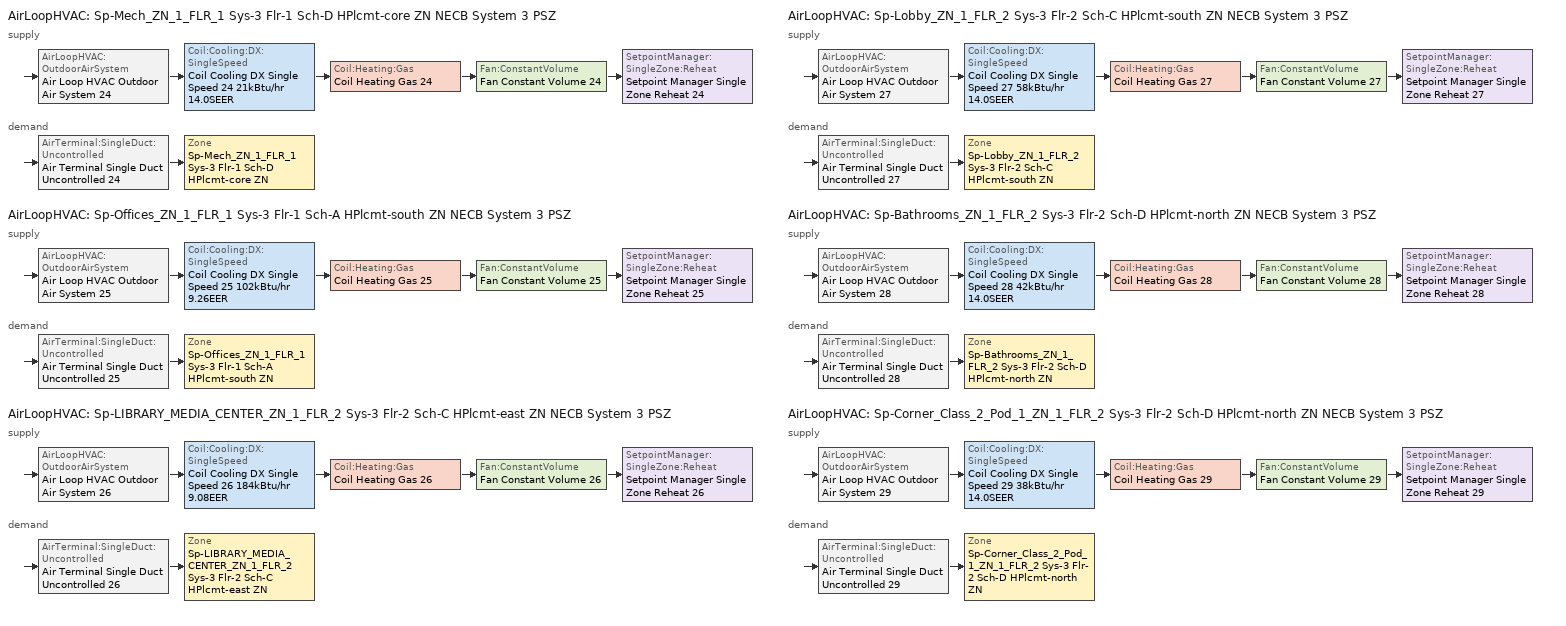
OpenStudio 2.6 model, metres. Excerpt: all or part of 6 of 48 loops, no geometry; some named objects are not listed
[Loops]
AirLoopHVAC 'Sp-Mech_ZN_1_FLR_1 Sys-3 Flr-1 Sch-D HPlcmt-core ZN NECB System 3 PSZ'
 supply: AirLoopHVAC:OutdoorAirSystem 'Air Loop HVAC Outdoor Air System 24' > Coil:Cooling:DX:SingleSpeed 'Coil Cooling DX Single Speed 24 21kBtu/hr 14.0SEER' > Coil:Heating:Gas 'Coil Heating Gas 24' > Fan:ConstantVolume 'Fan Constant Volume 24' > SetpointManager:SingleZone:Reheat 'Setpoint Manager Single Zone Reheat 24'
 demand: AirTerminal:SingleDuct:Uncontrolled 'Air Terminal Single Duct Uncontrolled 24' > Zone 'Sp-Mech_ZN_1_FLR_1 Sys-3 Flr-1 Sch-D HPlcmt-core ZN'
AirLoopHVAC 'Sp-Offices_ZN_1_FLR_1 Sys-3 Flr-1 Sch-A HPlcmt-south ZN NECB System 3 PSZ'
 supply: AirLoopHVAC:OutdoorAirSystem 'Air Loop HVAC Outdoor Air System 25' > Coil:Cooling:DX:SingleSpeed 'Coil Cooling DX Single Speed 25 102kBtu/hr 9.26EER' > Coil:Heating:Gas 'Coil Heating Gas 25' > Fan:ConstantVolume 'Fan Constant Volume 25' > SetpointManager:SingleZone:Reheat 'Setpoint Manager Single Zone Reheat 25'
 demand: AirTerminal:SingleDuct:Uncontrolled 'Air Terminal Single Duct Uncontrolled 25' > Zone 'Sp-Offices_ZN_1_FLR_1 Sys-3 Flr-1 Sch-A HPlcmt-south ZN'
AirLoopHVAC 'Sp-LIBRARY_MEDIA_CENTER_ZN_1_FLR_2 Sys-3 Flr-2 Sch-C HPlcmt-east ZN NECB System 3 PSZ'
 supply: AirLoopHVAC:OutdoorAirSystem 'Air Loop HVAC Outdoor Air System 26' > Coil:Cooling:DX:SingleSpeed 'Coil Cooling DX Single Speed 26 184kBtu/hr 9.08EER' > Coil:Heating:Gas 'Coil Heating Gas 26' > Fan:ConstantVolume 'Fan Constant Volume 26' > SetpointManager:SingleZone:Reheat 'Setpoint Manager Single Zone Reheat 26'
 demand: AirTerminal:SingleDuct:Uncontrolled 'Air Terminal Single Duct Uncontrolled 26' > Zone 'Sp-LIBRARY_MEDIA_CENTER_ZN_1_FLR_2 Sys-3 Flr-2 Sch-C HPlcmt-east ZN'
AirLoopHVAC 'Sp-Lobby_ZN_1_FLR_2 Sys-3 Flr-2 Sch-C HPlcmt-south ZN NECB System 3 PSZ'
 supply: AirLoopHVAC:OutdoorAirSystem 'Air Loop HVAC Outdoor Air System 27' > Coil:Cooling:DX:SingleSpeed 'Coil Cooling DX Single Speed 27 58kBtu/hr 14.0SEER' > Coil:Heating:Gas 'Coil Heating Gas 27' > Fan:ConstantVolume 'Fan Constant Volume 27' > SetpointManager:SingleZone:Reheat 'Setpoint Manager Single Zone Reheat 27'
 demand: AirTerminal:SingleDuct:Uncontrolled 'Air Terminal Single Duct Uncontrolled 27' > Zone 'Sp-Lobby_ZN_1_FLR_2 Sys-3 Flr-2 Sch-C HPlcmt-south ZN'
AirLoopHVAC 'Sp-Bathrooms_ZN_1_FLR_2 Sys-3 Flr-2 Sch-D HPlcmt-north ZN NECB System 3 PSZ'
 supply: AirLoopHVAC:OutdoorAirSystem 'Air Loop HVAC Outdoor Air System 28' > Coil:Cooling:DX:SingleSpeed 'Coil Cooling DX Single Speed 28 42kBtu/hr 14.0SEER' > Coil:Heating:Gas 'Coil Heating Gas 28' > Fan:ConstantVolume 'Fan Constant Volume 28' > SetpointManager:SingleZone:Reheat 'Setpoint Manager Single Zone Reheat 28'
 demand: AirTerminal:SingleDuct:Uncontrolled 'Air Terminal Single Duct Uncontrolled 28' > Zone 'Sp-Bathrooms_ZN_1_FLR_2 Sys-3 Flr-2 Sch-D HPlcmt-north ZN'
AirLoopHVAC 'Sp-Corner_Class_2_Pod_1_ZN_1_FLR_2 Sys-3 Flr-2 Sch-D HPlcmt-north ZN NECB System 3 PSZ'
 supply: AirLoopHVAC:OutdoorAirSystem 'Air Loop HVAC Outdoor Air System 29' > Coil:Cooling:DX:SingleSpeed 'Coil Cooling DX Single Speed 29 38kBtu/hr 14.0SEER' > Coil:Heating:Gas 'Coil Heating Gas 29' > Fan:ConstantVolume 'Fan Constant Volume 29' > SetpointManager:SingleZone:Reheat 'Setpoint Manager Single Zone Reheat 29'
 demand: AirTerminal:SingleDuct:Uncontrolled 'Air Terminal Single Duct Uncontrolled 29' > Zone 'Sp-Corner_Class_2_Pod_1_ZN_1_FLR_2 Sys-3 Flr-2 Sch-D HPlcmt-north ZN'
[Sizing:Zone] Zone Cooling Design Supply Air Temperature Input Method=SupplyAirTemperature; Zone Cooling Design Supply Air Temperature {C}=13; Zone Cooling Design Supply Air Temperature Difference {deltaC}=11.11; Zone Heating Design Supply Air Temperature Input Method=SupplyAirTemperature; Zone Heating Design Supply Air Temperature {C}=43; Zone Heating Design Supply Air Temperature Difference {deltaC}=11.11; Zone Cooling Design Supply Air Humidity Ratio {kg-H2O/kg-air}=0.0085; Zone Heating Design Supply Air Humidity Ratio {kg-H2O/kg-air}=0.008; Zone Heating Sizing Factor=1.3; Zone Cooling Sizing Factor=1.1; Cooling Design Air Flow Method=DesignDay; Heating Design Air Flow Method=DesignDay; Account for Dedicated Outdoor Air System=No; Dedicated Outdoor Air System Control Strategy=NeutralSupplyAir; Dedicated Outdoor Air Low Setpoint Temperature for Design {C}=autosize; Dedicated Outdoor Air High Setpoint Temperature for Design {C}=autosize
Sp-Mech_ZN_1_FLR_1 Sys-3 Flr-1 Sch-D HPlcmt-core ZN; Sp-Offices_ZN_1_FLR_1 Sys-3 Flr-1 Sch-A HPlcmt-south ZN; Sp-LIBRARY_MEDIA_CENTER_ZN_1_FLR_2 Sys-3 Flr-2 Sch-C HPlcmt-east ZN; Sp-Lobby_ZN_1_FLR_2 Sys-3 Flr-2 Sch-C HPlcmt-south ZN; Sp-Bathrooms_ZN_1_FLR_2 Sys-3 Flr-2 Sch-D HPlcmt-north ZN; Sp-Corner_Class_2_Pod_1_ZN_1_FLR_2 Sys-3 Flr-2 Sch-D HPlcmt-north ZN
[Zone equipment]
Sp-Mech_ZN_1_FLR_1 Sys-3 Flr-1 Sch-D HPlcmt-core ZN: Air Terminal Single Duct Uncontrolled 24, Zone HVAC Baseboard Convective Water 24
Sp-Offices_ZN_1_FLR_1 Sys-3 Flr-1 Sch-A HPlcmt-south ZN: Air Terminal Single Duct Uncontrolled 25, Zone HVAC Baseboard Convective Water 25
Sp-LIBRARY_MEDIA_CENTER_ZN_1_FLR_2 Sys-3 Flr-2 Sch-C HPlcmt-east ZN: Air Terminal Single Duct Uncontrolled 26, Zone HVAC Baseboard Convective Water 26
Sp-Lobby_ZN_1_FLR_2 Sys-3 Flr-2 Sch-C HPlcmt-south ZN: Air Terminal Single Duct Uncontrolled 27, Zone HVAC Baseboard Convective Water 27
Sp-Bathrooms_ZN_1_FLR_2 Sys-3 Flr-2 Sch-D HPlcmt-north ZN: Air Terminal Single Duct Uncontrolled 28, Zone HVAC Baseboard Convective Water 28
Sp-Corner_Class_2_Pod_1_ZN_1_FLR_2 Sys-3 Flr-2 Sch-D HPlcmt-north ZN: Air Terminal Single Duct Uncontrolled 29, Zone HVAC Baseboard Convective Water 29
[AirLoopHVAC] Design Supply Air Flow Rate {m3/s}=AutoSize
Name | Availability Schedule
Sp-Mech_ZN_1_FLR_1 Sys-3 Flr-1 Sch-D HPlcmt-core ZN NECB System 3 PSZ | Sp-Mech_ZN_1_FLR_1 Sys-3 Flr-1 Sch-D HPlcmt-core ZN NECB System 3 PSZ Occ Sch
Sp-Offices_ZN_1_FLR_1 Sys-3 Flr-1 Sch-A HPlcmt-south ZN NECB System 3 PSZ | Sp-Offices_ZN_1_FLR_1 Sys-3 Flr-1 Sch-A HPlcmt-south ZN NECB System 3 PSZ Occ Sch
Sp-LIBRARY_MEDIA_CENTER_ZN_1_FLR_2 Sys-3 Flr-2 Sch-C HPlcmt-east ZN NECB System 3 PSZ | Sp-LIBRARY_MEDIA_CENTER_ZN_1_FLR_2 Sys-3 Flr-2 Sch-C HPlcmt-east ZN NECB System 3 PSZ Occ Sch
Sp-Lobby_ZN_1_FLR_2 Sys-3 Flr-2 Sch-C HPlcmt-south ZN NECB System 3 PSZ | Sp-Lobby_ZN_1_FLR_2 Sys-3 Flr-2 Sch-C HPlcmt-south ZN NECB System 3 PSZ Occ Sch
Sp-Bathrooms_ZN_1_FLR_2 Sys-3 Flr-2 Sch-D HPlcmt-north ZN NECB System 3 PSZ | Sp-Bathrooms_ZN_1_FLR_2 Sys-3 Flr-2 Sch-D HPlcmt-north ZN NECB System 3 PSZ Occ Sch
Sp-Corner_Class_2_Pod_1_ZN_1_FLR_2 Sys-3 Flr-2 Sch-D HPlcmt-north ZN NECB System 3 PSZ | Sp-Corner_Class_2_Pod_1_ZN_1_FLR_2 Sys-3 Flr-2 Sch-D HPlcmt-north ZN NECB System 3 PSZ Occ Sch
[Sizing:System] Type of Load to Size On=Sensible; Design Outdoor Air Flow Rate {m3/s}=Autosize; Minimum System Air Flow Ratio=1; Preheat Design Temperature {C}=7; Preheat Design Humidity Ratio {kg-H2O/kg-Air}=0.008; Precool Design Temperature {C}=13; Precool Design Humidity Ratio {kg-H2O/kg-Air}=0.008; Central Cooling Design Supply Air Temperature {C}=13; Central Heating Design Supply Air Temperature {C}=43; Sizing Option=NonCoincident; 100% Outdoor Air in Cooling=No; 100% Outdoor Air in Heating=No; Central Cooling Design Supply Air Humidity Ratio {kg-H2O/kg-Air}=0.0085; Central Heating Design Supply Air Humidity Ratio {kg-H2O/kg-Air}=0.008; Cooling Design Air Flow Method=DesignDay; Cooling Design Air Flow Rate {m3/s}=0; Heating Design Air Flow Method=DesignDay; Heating Design Air Flow Rate {m3/s}=0; System Outdoor Air Method=ZoneSum; Zone Maximum Outdoor Air Fraction=1; Cooling Supply Air Flow Rate Per Floor Area {m3/s-m2}=0.00996765; Cooling Fraction of Autosized Cooling Supply Air Flow Rate=1; Cooling Supply Air Flow Rate Per Unit Cooling Capacity {m3/s-W}=3.94755e-05; Heating Supply Air Flow Rate Per Floor Area {m3/s-m2}=0.00996765; Heating Fraction of Autosized Heating Supply Air Flow Rate=1; Heating Fraction of Autosized Cooling Supply Air Flow Rate=1; Heating Supply Air Flow Rate Per Unit Heating Capacity {m3/s-W}=3.15882e-05; Cooling Design Capacity Method=CoolingDesignCapacity; Cooling Design Capacity {W}=autosize; Cooling Design Capacity Per Floor Area {W/m2}=234.7; Fraction of Autosized Cooling Design Capacity=1; Heating Design Capacity Method=HeatingDesignCapacity; Heating Design Capacity {W}=autosize; Heating Design Capacity Per Floor Area {W/m2}=157; Fraction of Autosized Heating Design Capacity=1; Central Cooling Capacity Control Method=OnOff
Sp-Mech_ZN_1_FLR_1 Sys-3 Flr-1 Sch-D HPlcmt-core ZN NECB System 3 PSZ; Sp-Offices_ZN_1_FLR_1 Sys-3 Flr-1 Sch-A HPlcmt-south ZN NECB System 3 PSZ; Sp-LIBRARY_MEDIA_CENTER_ZN_1_FLR_2 Sys-3 Flr-2 Sch-C HPlcmt-east ZN NECB System 3 PSZ; Sp-Lobby_ZN_1_FLR_2 Sys-3 Flr-2 Sch-C HPlcmt-south ZN NECB System 3 PSZ; Sp-Bathrooms_ZN_1_FLR_2 Sys-3 Flr-2 Sch-D HPlcmt-north ZN NECB System 3 PSZ; Sp-Corner_Class_2_Pod_1_ZN_1_FLR_2 Sys-3 Flr-2 Sch-D HPlcmt-north ZN NECB System 3 PSZ
[Fan:ConstantVolume] Availability Schedule=Always On Discrete; Fan Efficiency=0.39975; Pressure Rise {Pa}=640; Maximum Flow Rate {m3/s}=AutoSize; Motor Efficiency=0.615
Fan Constant Volume 24; Fan Constant Volume 25; Fan Constant Volume 26; Fan Constant Volume 27; Fan Constant Volume 28; Fan Constant Volume 29
[Coil:Heating:Gas] Availability Schedule=Always On Discrete; Nominal Capacity {W}=AutoSize; Parasitic Electric Load {W}=0; Part Load Fraction Correlation Curve=FURNACE-EFFPLR-NECB2011; Parasitic Gas Load {W}=0
Name | Gas Burner Efficiency
Coil Heating Gas 24; Coil Heating Gas 25; Coil Heating Gas 28; Coil Heating Gas 29 | 0.924
Coil Heating Gas 26; Coil Heating Gas 27 | 0.81
[Coil:Cooling:DX:SingleSpeed] Availability Schedule=Always On Discrete; Rated Total Cooling Capacity {W}=autosize; Rated Sensible Heat Ratio=autosize; Rated Air Flow Rate {m3/s}=autosize; Rated Evaporator Fan Power Per Volume Flow Rate {W/(m3/s)}=773.3; Total Cooling Capacity Function of Temperature Curve=DXCOOL-NECB2011-REF-CAPFT; Total Cooling Capacity Function of Flow Fraction Curve=DXCOOL-NECB2011-REF-CAPFFLOW; Energy Input Ratio Function of Temperature Curve=DXCOOL-NECB2011-REF-COOLEIRFT; Energy Input Ratio Function of Flow Fraction Curve=DXCOOL-NECB2011-REF-COOLEIRFFLOW; Part Load Fraction Correlation Curve=DXCOOL-NECB2011-REF-COOLPLFFPLR; Condenser Type=AirCooled; Evaporative Condenser Effectiveness=0; Evaporative Condenser Air Flow Rate {m3/s}=Autosize; Evaporative Condenser Pump Rated Power Consumption {W}=Autosize; Crankcase Heater Capacity {W}=0; Maximum Outdoor Dry-Bulb Temperature for Crankcase Heater Operation {C}=0; Basin Heater Capacity {W/K}=0; Basin Heater Setpoint Temperature {C}=10
Name | Rated COP {W/W}
Coil Cooling DX Single Speed 24 21kBtu/hr 14.0SEER; Coil Cooling DX Single Speed 27 58kBtu/hr 14.0SEER; Coil Cooling DX Single Speed 28 42kBtu/hr 14.0SEER; Coil Cooling DX Single Speed 29 38kBtu/hr 14.0SEER | 3.8248
Coil Cooling DX Single Speed 25 102kBtu/hr 9.26EER | 3.20361
Coil Cooling DX Single Speed 26 184kBtu/hr 9.08EER | 3.20021
[Controller:OutdoorAir] Minimum Outdoor Air Flow Rate {m3/s}=autosize; Maximum Outdoor Air Flow Rate {m3/s}=Autosize; Economizer Control Action Type=ModulateFlow; Lockout Type=NoLockout; Minimum Limit Type=FixedMinimum; High Humidity Control=No; Heat Recovery Bypass Control Type=BypassWhenWithinEconomizerLimits
Name | Economizer Control Type | Economizer Maximum Limit Dry-Bulb Temperature {C} | Economizer Maximum Limit Enthalpy {J/kg} | Economizer Minimum Limit Dry-Bulb Temperature {C} | Minimum Outdoor Air Schedule | Controller Mechanical Ventilation
Controller Outdoor Air 24 | NoEconomizer | 28 | 64000 | -100 | Sp-Mech_ZN_1_FLR_1 Sys-3 Flr-1 Sch-D HPlcmt-core ZN NECB System 3 PSZ Occ Sch | Controller Mechanical Ventilation 24
Controller Outdoor Air 25 | DifferentialEnthalpy |  |  |  | Sp-Offices_ZN_1_FLR_1 Sys-3 Flr-1 Sch-A HPlcmt-south ZN NECB System 3 PSZ Occ Sch | Controller Mechanical Ventilation 25
Controller Outdoor Air 26 | DifferentialEnthalpy |  |  |  | Sp-LIBRARY_MEDIA_CENTER_ZN_1_FLR_2 Sys-3 Flr-2 Sch-C HPlcmt-east ZN NECB System 3 PSZ Occ Sch | Controller Mechanical Ventilation 26
Controller Outdoor Air 27 | NoEconomizer | 28 | 64000 | -100 | Sp-Lobby_ZN_1_FLR_2 Sys-3 Flr-2 Sch-C HPlcmt-south ZN NECB System 3 PSZ Occ Sch | Controller Mechanical Ventilation 27
Controller Outdoor Air 28 | NoEconomizer | 28 | 64000 | -100 | Sp-Bathrooms_ZN_1_FLR_2 Sys-3 Flr-2 Sch-D HPlcmt-north ZN NECB System 3 PSZ Occ Sch | Controller Mechanical Ventilation 28
Controller Outdoor Air 29 | NoEconomizer | 28 | 64000 | -100 | Sp-Corner_Class_2_Pod_1_ZN_1_FLR_2 Sys-3 Flr-2 Sch-D HPlcmt-north ZN NECB System 3 PSZ Occ Sch | Controller Mechanical Ventilation 29
[Controller:MechanicalVentilation] Availability Schedule=Always On Discrete; System Outdoor Air Method=ZoneSum
Controller Mechanical Ventilation 24; Controller Mechanical Ventilation 25; Controller Mechanical Ventilation 26; Controller Mechanical Ventilation 27; Controller Mechanical Ventilation 28; Controller Mechanical Ventilation 29
[AirLoopHVAC:OutdoorAirSystem]
Name | Controller
Air Loop HVAC Outdoor Air System 24 | Controller Outdoor Air 24
Air Loop HVAC Outdoor Air System 25 | Controller Outdoor Air 25
Air Loop HVAC Outdoor Air System 26 | Controller Outdoor Air 26
Air Loop HVAC Outdoor Air System 27 | Controller Outdoor Air 27
Air Loop HVAC Outdoor Air System 28 | Controller Outdoor Air 28
Air Loop HVAC Outdoor Air System 29 | Controller Outdoor Air 29
[SetpointManager:SingleZone:Reheat] Minimum Supply Air Temperature {C}=13; Maximum Supply Air Temperature {C}=43
Name | Control Zone
Setpoint Manager Single Zone Reheat 24 | Sp-Mech_ZN_1_FLR_1 Sys-3 Flr-1 Sch-D HPlcmt-core ZN
Setpoint Manager Single Zone Reheat 25 | Sp-Offices_ZN_1_FLR_1 Sys-3 Flr-1 Sch-A HPlcmt-south ZN
Setpoint Manager Single Zone Reheat 26 | Sp-LIBRARY_MEDIA_CENTER_ZN_1_FLR_2 Sys-3 Flr-2 Sch-C HPlcmt-east ZN
Setpoint Manager Single Zone Reheat 27 | Sp-Lobby_ZN_1_FLR_2 Sys-3 Flr-2 Sch-C HPlcmt-south ZN
Setpoint Manager Single Zone Reheat 28 | Sp-Bathrooms_ZN_1_FLR_2 Sys-3 Flr-2 Sch-D HPlcmt-north ZN
Setpoint Manager Single Zone Reheat 29 | Sp-Corner_Class_2_Pod_1_ZN_1_FLR_2 Sys-3 Flr-2 Sch-D HPlcmt-north ZN
[AirTerminal:SingleDuct:Uncontrolled] Availability Schedule=Always On Discrete; Maximum Air Flow Rate {m3/s}=AutoSize
Air Terminal Single Duct Uncontrolled 24; Air Terminal Single Duct Uncontrolled 25; Air Terminal Single Duct Uncontrolled 26; Air Terminal Single Duct Uncontrolled 27; Air Terminal Single Duct Uncontrolled 28; Air Terminal Single Duct Uncontrolled 29
[Schedule:Ruleset]
Name | Default Day Schedule | Summer Design Day Schedule | Winter Design Day Schedule
Sp-Bathrooms_ZN_1_FLR_2 Sys-3 Flr-2 Sch-D HPlcmt-north ZN NECB System 3 PSZ Occ Sch | Sp-Bathrooms_ZN_1_FLR_2 Sys-3 Flr-2 Sch-D HPlcmt-north ZN NECB System 3 PSZ Occ Sch Default | Sp-Bathrooms_ZN_1_FLR_2 Sys-3 Flr-2 Sch-D HPlcmt-north ZN NECB System 3 PSZ Occ Sch Summer Design Day | Sp-Bathrooms_ZN_1_FLR_2 Sys-3 Flr-2 Sch-D HPlcmt-north ZN NECB System 3 PSZ Occ Sch Winter Design Day
Sp-Corner_Class_2_Pod_1_ZN_1_FLR_2 Sys-3 Flr-2 Sch-D HPlcmt-north ZN NECB System 3 PSZ Occ Sch | Sp-Corner_Class_2_Pod_1_ZN_1_FLR_2 Sys-3 Flr-2 Sch-D HPlcmt-north ZN NECB System 3 PSZ Occ Sch Default | Sp-Corner_Class_2_Pod_1_ZN_1_FLR_2 Sys-3 Flr-2 Sch-D HPlcmt-north ZN NECB System 3 PSZ Occ Sch Summer Design Day | Sp-Corner_Class_2_Pod_1_ZN_1_FLR_2 Sys-3 Flr-2 Sch-D HPlcmt-north ZN NECB System 3 PSZ Occ Sch Winter Design Day
Sp-LIBRARY_MEDIA_CENTER_ZN_1_FLR_2 Sys-3 Flr-2 Sch-C HPlcmt-east ZN NECB System 3 PSZ Occ Sch | Sp-LIBRARY_MEDIA_CENTER_ZN_1_FLR_2 Sys-3 Flr-2 Sch-C HPlcmt-east ZN NECB System 3 PSZ Occ Sch Default | Sp-LIBRARY_MEDIA_CENTER_ZN_1_FLR_2 Sys-3 Flr-2 Sch-C HPlcmt-east ZN NECB System 3 PSZ Occ Sch Summer Design Day | Sp-LIBRARY_MEDIA_CENTER_ZN_1_FLR_2 Sys-3 Flr-2 Sch-C HPlcmt-east ZN NECB System 3 PSZ Occ Sch Winter Design Day
Sp-Lobby_ZN_1_FLR_2 Sys-3 Flr-2 Sch-C HPlcmt-south ZN NECB System 3 PSZ Occ Sch | Sp-Lobby_ZN_1_FLR_2 Sys-3 Flr-2 Sch-C HPlcmt-south ZN NECB System 3 PSZ Occ Sch Default | Sp-Lobby_ZN_1_FLR_2 Sys-3 Flr-2 Sch-C HPlcmt-south ZN NECB System 3 PSZ Occ Sch Summer Design Day | Sp-Lobby_ZN_1_FLR_2 Sys-3 Flr-2 Sch-C HPlcmt-south ZN NECB System 3 PSZ Occ Sch Winter Design Day
Sp-Mech_ZN_1_FLR_1 Sys-3 Flr-1 Sch-D HPlcmt-core ZN NECB System 3 PSZ Occ Sch | Sp-Mech_ZN_1_FLR_1 Sys-3 Flr-1 Sch-D HPlcmt-core ZN NECB System 3 PSZ Occ Sch Default | Sp-Mech_ZN_1_FLR_1 Sys-3 Flr-1 Sch-D HPlcmt-core ZN NECB System 3 PSZ Occ Sch Summer Design Day | Sp-Mech_ZN_1_FLR_1 Sys-3 Flr-1 Sch-D HPlcmt-core ZN NECB System 3 PSZ Occ Sch Winter Design Day
Sp-Offices_ZN_1_FLR_1 Sys-3 Flr-1 Sch-A HPlcmt-south ZN NECB System 3 PSZ Occ Sch | Sp-Offices_ZN_1_FLR_1 Sys-3 Flr-1 Sch-A HPlcmt-south ZN NECB System 3 PSZ Occ Sch Default | Sp-Offices_ZN_1_FLR_1 Sys-3 Flr-1 Sch-A HPlcmt-south ZN NECB System 3 PSZ Occ Sch Summer Design Day | Sp-Offices_ZN_1_FLR_1 Sys-3 Flr-1 Sch-A HPlcmt-south ZN NECB System 3 PSZ Occ Sch Winter Design Day
[Schedule:Day]
Sp-Bathrooms_ZN_1_FLR_2 Sys-3 Flr-2 Sch-D HPlcmt-north ZN NECB System 3 PSZ Occ Sch Default; Sp-Bathrooms_ZN_1_FLR_2 Sys-3 Flr-2 Sch-D HPlcmt-north ZN NECB System 3 PSZ Occ Sch Winter Design Day; Sp-Bathrooms_ZN_1_FLR_2 Sys-3 Flr-2 Sch-D HPlcmt-north ZN NECB System 3 PSZ Occ Sch Summer Design Day; Sp-Corner_Class_2_Pod_1_ZN_1_FLR_2 Sys-3 Flr-2 Sch-D HPlcmt-north ZN NECB System 3 PSZ Occ Sch Default; Sp-Corner_Class_2_Pod_1_ZN_1_FLR_2 Sys-3 Flr-2 Sch-D HPlcmt-north ZN NECB System 3 PSZ Occ Sch Winter Design Day; Sp-Corner_Class_2_Pod_1_ZN_1_FLR_2 Sys-3 Flr-2 Sch-D HPlcmt-north ZN NECB System 3 PSZ Occ Sch Summer Design Day; Sp-LIBRARY_MEDIA_CENTER_ZN_1_FLR_2 Sys-3 Flr-2 Sch-C HPlcmt-east ZN NECB System 3 PSZ Occ Sch Default; Sp-LIBRARY_MEDIA_CENTER_ZN_1_FLR_2 Sys-3 Flr-2 Sch-C HPlcmt-east ZN NECB System 3 PSZ Occ Sch Winter Design Day; Sp-LIBRARY_MEDIA_CENTER_ZN_1_FLR_2 Sys-3 Flr-2 Sch-C HPlcmt-east ZN NECB System 3 PSZ Occ Sch Summer Design Day; Sp-Lobby_ZN_1_FLR_2 Sys-3 Flr-2 Sch-C HPlcmt-south ZN NECB System 3 PSZ Occ Sch Default; Sp-Lobby_ZN_1_FLR_2 Sys-3 Flr-2 Sch-C HPlcmt-south ZN NECB System 3 PSZ Occ Sch Winter Design Day; Sp-Lobby_ZN_1_FLR_2 Sys-3 Flr-2 Sch-C HPlcmt-south ZN NECB System 3 PSZ Occ Sch Summer Design Day; Sp-Mech_ZN_1_FLR_1 Sys-3 Flr-1 Sch-D HPlcmt-core ZN NECB System 3 PSZ Occ Sch Default; Sp-Mech_ZN_1_FLR_1 Sys-3 Flr-1 Sch-D HPlcmt-core ZN NECB System 3 PSZ Occ Sch Winter Design Day; Sp-Mech_ZN_1_FLR_1 Sys-3 Flr-1 Sch-D HPlcmt-core ZN NECB System 3 PSZ Occ Sch Summer Design Day; Sp-Offices_ZN_1_FLR_1 Sys-3 Flr-1 Sch-A HPlcmt-south ZN NECB System 3 PSZ Occ Sch Default; Sp-Offices_ZN_1_FLR_1 Sys-3 Flr-1 Sch-A HPlcmt-south ZN NECB System 3 PSZ Occ Sch Winter Design Day; Sp-Offices_ZN_1_FLR_1 Sys-3 Flr-1 Sch-A HPlcmt-south ZN NECB System 3 PSZ Occ Sch Summer Design Day: 24, 0, 1
Sp-Bathrooms_ZN_1_FLR_2 Sys-3 Flr-2 Sch-D HPlcmt-north ZN NECB System 3 PSZ Occ Sch Monday; Sp-Bathrooms_ZN_1_FLR_2 Sys-3 Flr-2 Sch-D HPlcmt-north ZN NECB System 3 PSZ Occ Sch Tuesday; Sp-Bathrooms_ZN_1_FLR_2 Sys-3 Flr-2 Sch-D HPlcmt-north ZN NECB System 3 PSZ Occ Sch Wednesday; Sp-Bathrooms_ZN_1_FLR_2 Sys-3 Flr-2 Sch-D HPlcmt-north ZN NECB System 3 PSZ Occ Sch Thursday; Sp-Bathrooms_ZN_1_FLR_2 Sys-3 Flr-2 Sch-D HPlcmt-north ZN NECB System 3 PSZ Occ Sch Friday; Sp-Corner_Class_2_Pod_1_ZN_1_FLR_2 Sys-3 Flr-2 Sch-D HPlcmt-north ZN NECB System 3 PSZ Occ Sch Monday; Sp-Corner_Class_2_Pod_1_ZN_1_FLR_2 Sys-3 Flr-2 Sch-D HPlcmt-north ZN NECB System 3 PSZ Occ Sch Tuesday; Sp-Corner_Class_2_Pod_1_ZN_1_FLR_2 Sys-3 Flr-2 Sch-D HPlcmt-north ZN NECB System 3 PSZ Occ Sch Wednesday; Sp-Corner_Class_2_Pod_1_ZN_1_FLR_2 Sys-3 Flr-2 Sch-D HPlcmt-north ZN NECB System 3 PSZ Occ Sch Thursday; Sp-Corner_Class_2_Pod_1_ZN_1_FLR_2 Sys-3 Flr-2 Sch-D HPlcmt-north ZN NECB System 3 PSZ Occ Sch Friday; Sp-Mech_ZN_1_FLR_1 Sys-3 Flr-1 Sch-D HPlcmt-core ZN NECB System 3 PSZ Occ Sch Monday; Sp-Mech_ZN_1_FLR_1 Sys-3 Flr-1 Sch-D HPlcmt-core ZN NECB System 3 PSZ Occ Sch Tuesday; Sp-Mech_ZN_1_FLR_1 Sys-3 Flr-1 Sch-D HPlcmt-core ZN NECB System 3 PSZ Occ Sch Wednesday; Sp-Mech_ZN_1_FLR_1 Sys-3 Flr-1 Sch-D HPlcmt-core ZN NECB System 3 PSZ Occ Sch Thursday; Sp-Mech_ZN_1_FLR_1 Sys-3 Flr-1 Sch-D HPlcmt-core ZN NECB System 3 PSZ Occ Sch Friday: 9, 0, 0, 18, 0, 1, 19, 0, 0, 22, 0, 1, 24, 0, 0
Sp-Bathrooms_ZN_1_FLR_2 Sys-3 Flr-2 Sch-D HPlcmt-north ZN NECB System 3 PSZ Occ Sch Saturday; Sp-Bathrooms_ZN_1_FLR_2 Sys-3 Flr-2 Sch-D HPlcmt-north ZN NECB System 3 PSZ Occ Sch Sunday; Sp-Corner_Class_2_Pod_1_ZN_1_FLR_2 Sys-3 Flr-2 Sch-D HPlcmt-north ZN NECB System 3 PSZ Occ Sch Saturday; Sp-Corner_Class_2_Pod_1_ZN_1_FLR_2 Sys-3 Flr-2 Sch-D HPlcmt-north ZN NECB System 3 PSZ Occ Sch Sunday; Sp-Mech_ZN_1_FLR_1 Sys-3 Flr-1 Sch-D HPlcmt-core ZN NECB System 3 PSZ Occ Sch Saturday; Sp-Mech_ZN_1_FLR_1 Sys-3 Flr-1 Sch-D HPlcmt-core ZN NECB System 3 PSZ Occ Sch Sunday; Sp-Offices_ZN_1_FLR_1 Sys-3 Flr-1 Sch-A HPlcmt-south ZN NECB System 3 PSZ Occ Sch Saturday; Sp-Offices_ZN_1_FLR_1 Sys-3 Flr-1 Sch-A HPlcmt-south ZN NECB System 3 PSZ Occ Sch Sunday: 24, 0, 0
Sp-LIBRARY_MEDIA_CENTER_ZN_1_FLR_2 Sys-3 Flr-2 Sch-C HPlcmt-east ZN NECB System 3 PSZ Occ Sch Monday; Sp-LIBRARY_MEDIA_CENTER_ZN_1_FLR_2 Sys-3 Flr-2 Sch-C HPlcmt-east ZN NECB System 3 PSZ Occ Sch Tuesday; Sp-LIBRARY_MEDIA_CENTER_ZN_1_FLR_2 Sys-3 Flr-2 Sch-C HPlcmt-east ZN NECB System 3 PSZ Occ Sch Wednesday; Sp-LIBRARY_MEDIA_CENTER_ZN_1_FLR_2 Sys-3 Flr-2 Sch-C HPlcmt-east ZN NECB System 3 PSZ Occ Sch Thursday; Sp-LIBRARY_MEDIA_CENTER_ZN_1_FLR_2 Sys-3 Flr-2 Sch-C HPlcmt-east ZN NECB System 3 PSZ Occ Sch Friday; Sp-LIBRARY_MEDIA_CENTER_ZN_1_FLR_2 Sys-3 Flr-2 Sch-C HPlcmt-east ZN NECB System 3 PSZ Occ Sch Saturday; Sp-Lobby_ZN_1_FLR_2 Sys-3 Flr-2 Sch-C HPlcmt-south ZN NECB System 3 PSZ Occ Sch Monday; Sp-Lobby_ZN_1_FLR_2 Sys-3 Flr-2 Sch-C HPlcmt-south ZN NECB System 3 PSZ Occ Sch Tuesday; Sp-Lobby_ZN_1_FLR_2 Sys-3 Flr-2 Sch-C HPlcmt-south ZN NECB System 3 PSZ Occ Sch Wednesday; Sp-Lobby_ZN_1_FLR_2 Sys-3 Flr-2 Sch-C HPlcmt-south ZN NECB System 3 PSZ Occ Sch Thursday; Sp-Lobby_ZN_1_FLR_2 Sys-3 Flr-2 Sch-C HPlcmt-south ZN NECB System 3 PSZ Occ Sch Friday; Sp-Lobby_ZN_1_FLR_2 Sys-3 Flr-2 Sch-C HPlcmt-south ZN NECB System 3 PSZ Occ Sch Saturday: 9, 0, 0, 21, 0, 1, 24, 0, 0
Sp-LIBRARY_MEDIA_CENTER_ZN_1_FLR_2 Sys-3 Flr-2 Sch-C HPlcmt-east ZN NECB System 3 PSZ Occ Sch Sunday; Sp-Lobby_ZN_1_FLR_2 Sys-3 Flr-2 Sch-C HPlcmt-south ZN NECB System 3 PSZ Occ Sch Sunday: 9, 0, 0, 19, 0, 1, 24, 0, 0
Sp-Offices_ZN_1_FLR_1 Sys-3 Flr-1 Sch-A HPlcmt-south ZN NECB System 3 PSZ Occ Sch Monday; Sp-Offices_ZN_1_FLR_1 Sys-3 Flr-1 Sch-A HPlcmt-south ZN NECB System 3 PSZ Occ Sch Tuesday; Sp-Offices_ZN_1_FLR_1 Sys-3 Flr-1 Sch-A HPlcmt-south ZN NECB System 3 PSZ Occ Sch Wednesday; Sp-Offices_ZN_1_FLR_1 Sys-3 Flr-1 Sch-A HPlcmt-south ZN NECB System 3 PSZ Occ Sch Thursday; Sp-Offices_ZN_1_FLR_1 Sys-3 Flr-1 Sch-A HPlcmt-south ZN NECB System 3 PSZ Occ Sch Friday: 8, 0, 0, 19, 0, 1, 24, 0, 0
[Schedule:Rule] Date Specification Type=DateRange; Start Month=1; Start Day=1; End Month=12
Name | Schedule Ruleset | Rule Order | Day Schedule | Apply Monday | End Day | Apply Tuesday | Apply Wednesday | Apply Thursday | Apply Friday | Apply Saturday | Apply Sunday
Sp-Bathrooms_ZN_1_FLR_2 Sys-3 Flr-2 Sch-D HPlcmt-north ZN NECB System 3 PSZ Occ Sch Monday Rule | Sp-Bathrooms_ZN_1_FLR_2 Sys-3 Flr-2 Sch-D HPlcmt-north ZN NECB System 3 PSZ Occ Sch | 6 | Sp-Bathrooms_ZN_1_FLR_2 Sys-3 Flr-2 Sch-D HPlcmt-north ZN NECB System 3 PSZ Occ Sch Monday | Yes | 25
Sp-Bathrooms_ZN_1_FLR_2 Sys-3 Flr-2 Sch-D HPlcmt-north ZN NECB System 3 PSZ Occ Sch Tuesday Rule | Sp-Bathrooms_ZN_1_FLR_2 Sys-3 Flr-2 Sch-D HPlcmt-north ZN NECB System 3 PSZ Occ Sch | 5 | Sp-Bathrooms_ZN_1_FLR_2 Sys-3 Flr-2 Sch-D HPlcmt-north ZN NECB System 3 PSZ Occ Sch Tuesday |  | 26 | Yes
Sp-Bathrooms_ZN_1_FLR_2 Sys-3 Flr-2 Sch-D HPlcmt-north ZN NECB System 3 PSZ Occ Sch Wednesday Rule | Sp-Bathrooms_ZN_1_FLR_2 Sys-3 Flr-2 Sch-D HPlcmt-north ZN NECB System 3 PSZ Occ Sch | 4 | Sp-Bathrooms_ZN_1_FLR_2 Sys-3 Flr-2 Sch-D HPlcmt-north ZN NECB System 3 PSZ Occ Sch Wednesday |  | 27 |  | Yes
Sp-Bathrooms_ZN_1_FLR_2 Sys-3 Flr-2 Sch-D HPlcmt-north ZN NECB System 3 PSZ Occ Sch Thursday Rule | Sp-Bathrooms_ZN_1_FLR_2 Sys-3 Flr-2 Sch-D HPlcmt-north ZN NECB System 3 PSZ Occ Sch | 3 | Sp-Bathrooms_ZN_1_FLR_2 Sys-3 Flr-2 Sch-D HPlcmt-north ZN NECB System 3 PSZ Occ Sch Thursday |  | 28 |  |  | Yes
Sp-Bathrooms_ZN_1_FLR_2 Sys-3 Flr-2 Sch-D HPlcmt-north ZN NECB System 3 PSZ Occ Sch Friday Rule | Sp-Bathrooms_ZN_1_FLR_2 Sys-3 Flr-2 Sch-D HPlcmt-north ZN NECB System 3 PSZ Occ Sch | 2 | Sp-Bathrooms_ZN_1_FLR_2 Sys-3 Flr-2 Sch-D HPlcmt-north ZN NECB System 3 PSZ Occ Sch Friday |  | 29 |  |  |  | Yes
Sp-Bathrooms_ZN_1_FLR_2 Sys-3 Flr-2 Sch-D HPlcmt-north ZN NECB System 3 PSZ Occ Sch Saturday Rule | Sp-Bathrooms_ZN_1_FLR_2 Sys-3 Flr-2 Sch-D HPlcmt-north ZN NECB System 3 PSZ Occ Sch | 1 | Sp-Bathrooms_ZN_1_FLR_2 Sys-3 Flr-2 Sch-D HPlcmt-north ZN NECB System 3 PSZ Occ Sch Saturday |  | 30 |  |  |  |  | Yes
Sp-Bathrooms_ZN_1_FLR_2 Sys-3 Flr-2 Sch-D HPlcmt-north ZN NECB System 3 PSZ Occ Sch Sunday Rule | Sp-Bathrooms_ZN_1_FLR_2 Sys-3 Flr-2 Sch-D HPlcmt-north ZN NECB System 3 PSZ Occ Sch | 0 | Sp-Bathrooms_ZN_1_FLR_2 Sys-3 Flr-2 Sch-D HPlcmt-north ZN NECB System 3 PSZ Occ Sch Sunday |  | 31 |  |  |  |  |  | Yes
Sp-Corner_Class_2_Pod_1_ZN_1_FLR_2 Sys-3 Flr-2 Sch-D HPlcmt-north ZN NECB System 3 PSZ Occ Sch Monday Rule | Sp-Corner_Class_2_Pod_1_ZN_1_FLR_2 Sys-3 Flr-2 Sch-D HPlcmt-north ZN NECB System 3 PSZ Occ Sch | 6 | Sp-Corner_Class_2_Pod_1_ZN_1_FLR_2 Sys-3 Flr-2 Sch-D HPlcmt-north ZN NECB System 3 PSZ Occ Sch Monday | Yes | 25
Sp-Corner_Class_2_Pod_1_ZN_1_FLR_2 Sys-3 Flr-2 Sch-D HPlcmt-north ZN NECB System 3 PSZ Occ Sch Tuesday Rule | Sp-Corner_Class_2_Pod_1_ZN_1_FLR_2 Sys-3 Flr-2 Sch-D HPlcmt-north ZN NECB System 3 PSZ Occ Sch | 5 | Sp-Corner_Class_2_Pod_1_ZN_1_FLR_2 Sys-3 Flr-2 Sch-D HPlcmt-north ZN NECB System 3 PSZ Occ Sch Tuesday |  | 26 | Yes
Sp-Corner_Class_2_Pod_1_ZN_1_FLR_2 Sys-3 Flr-2 Sch-D HPlcmt-north ZN NECB System 3 PSZ Occ Sch Wednesday Rule | Sp-Corner_Class_2_Pod_1_ZN_1_FLR_2 Sys-3 Flr-2 Sch-D HPlcmt-north ZN NECB System 3 PSZ Occ Sch | 4 | Sp-Corner_Class_2_Pod_1_ZN_1_FLR_2 Sys-3 Flr-2 Sch-D HPlcmt-north ZN NECB System 3 PSZ Occ Sch Wednesday |  | 27 |  | Yes
Sp-Corner_Class_2_Pod_1_ZN_1_FLR_2 Sys-3 Flr-2 Sch-D HPlcmt-north ZN NECB System 3 PSZ Occ Sch Thursday Rule | Sp-Corner_Class_2_Pod_1_ZN_1_FLR_2 Sys-3 Flr-2 Sch-D HPlcmt-north ZN NECB System 3 PSZ Occ Sch | 3 | Sp-Corner_Class_2_Pod_1_ZN_1_FLR_2 Sys-3 Flr-2 Sch-D HPlcmt-north ZN NECB System 3 PSZ Occ Sch Thursday |  | 28 |  |  | Yes
Sp-Corner_Class_2_Pod_1_ZN_1_FLR_2 Sys-3 Flr-2 Sch-D HPlcmt-north ZN NECB System 3 PSZ Occ Sch Friday Rule | Sp-Corner_Class_2_Pod_1_ZN_1_FLR_2 Sys-3 Flr-2 Sch-D HPlcmt-north ZN NECB System 3 PSZ Occ Sch | 2 | Sp-Corner_Class_2_Pod_1_ZN_1_FLR_2 Sys-3 Flr-2 Sch-D HPlcmt-north ZN NECB System 3 PSZ Occ Sch Friday |  | 29 |  |  |  | Yes
Sp-Corner_Class_2_Pod_1_ZN_1_FLR_2 Sys-3 Flr-2 Sch-D HPlcmt-north ZN NECB System 3 PSZ Occ Sch Saturday Rule | Sp-Corner_Class_2_Pod_1_ZN_1_FLR_2 Sys-3 Flr-2 Sch-D HPlcmt-north ZN NECB System 3 PSZ Occ Sch | 1 | Sp-Corner_Class_2_Pod_1_ZN_1_FLR_2 Sys-3 Flr-2 Sch-D HPlcmt-north ZN NECB System 3 PSZ Occ Sch Saturday |  | 30 |  |  |  |  | Yes
Sp-Corner_Class_2_Pod_1_ZN_1_FLR_2 Sys-3 Flr-2 Sch-D HPlcmt-north ZN NECB System 3 PSZ Occ Sch Sunday Rule | Sp-Corner_Class_2_Pod_1_ZN_1_FLR_2 Sys-3 Flr-2 Sch-D HPlcmt-north ZN NECB System 3 PSZ Occ Sch | 0 | Sp-Corner_Class_2_Pod_1_ZN_1_FLR_2 Sys-3 Flr-2 Sch-D HPlcmt-north ZN NECB System 3 PSZ Occ Sch Sunday |  | 31 |  |  |  |  |  | Yes
Sp-LIBRARY_MEDIA_CENTER_ZN_1_FLR_2 Sys-3 Flr-2 Sch-C HPlcmt-east ZN NECB System 3 PSZ Occ Sch Monday Rule | Sp-LIBRARY_MEDIA_CENTER_ZN_1_FLR_2 Sys-3 Flr-2 Sch-C HPlcmt-east ZN NECB System 3 PSZ Occ Sch | 6 | Sp-LIBRARY_MEDIA_CENTER_ZN_1_FLR_2 Sys-3 Flr-2 Sch-C HPlcmt-east ZN NECB System 3 PSZ Occ Sch Monday | Yes | 25
Sp-LIBRARY_MEDIA_CENTER_ZN_1_FLR_2 Sys-3 Flr-2 Sch-C HPlcmt-east ZN NECB System 3 PSZ Occ Sch Tuesday Rule | Sp-LIBRARY_MEDIA_CENTER_ZN_1_FLR_2 Sys-3 Flr-2 Sch-C HPlcmt-east ZN NECB System 3 PSZ Occ Sch | 5 | Sp-LIBRARY_MEDIA_CENTER_ZN_1_FLR_2 Sys-3 Flr-2 Sch-C HPlcmt-east ZN NECB System 3 PSZ Occ Sch Tuesday |  | 26 | Yes
Sp-LIBRARY_MEDIA_CENTER_ZN_1_FLR_2 Sys-3 Flr-2 Sch-C HPlcmt-east ZN NECB System 3 PSZ Occ Sch Wednesday Rule | Sp-LIBRARY_MEDIA_CENTER_ZN_1_FLR_2 Sys-3 Flr-2 Sch-C HPlcmt-east ZN NECB System 3 PSZ Occ Sch | 4 | Sp-LIBRARY_MEDIA_CENTER_ZN_1_FLR_2 Sys-3 Flr-2 Sch-C HPlcmt-east ZN NECB System 3 PSZ Occ Sch Wednesday |  | 27 |  | Yes
Sp-LIBRARY_MEDIA_CENTER_ZN_1_FLR_2 Sys-3 Flr-2 Sch-C HPlcmt-east ZN NECB System 3 PSZ Occ Sch Thursday Rule | Sp-LIBRARY_MEDIA_CENTER_ZN_1_FLR_2 Sys-3 Flr-2 Sch-C HPlcmt-east ZN NECB System 3 PSZ Occ Sch | 3 | Sp-LIBRARY_MEDIA_CENTER_ZN_1_FLR_2 Sys-3 Flr-2 Sch-C HPlcmt-east ZN NECB System 3 PSZ Occ Sch Thursday |  | 28 |  |  | Yes
Sp-LIBRARY_MEDIA_CENTER_ZN_1_FLR_2 Sys-3 Flr-2 Sch-C HPlcmt-east ZN NECB System 3 PSZ Occ Sch Friday Rule | Sp-LIBRARY_MEDIA_CENTER_ZN_1_FLR_2 Sys-3 Flr-2 Sch-C HPlcmt-east ZN NECB System 3 PSZ Occ Sch | 2 | Sp-LIBRARY_MEDIA_CENTER_ZN_1_FLR_2 Sys-3 Flr-2 Sch-C HPlcmt-east ZN NECB System 3 PSZ Occ Sch Friday |  | 29 |  |  |  | Yes
Sp-LIBRARY_MEDIA_CENTER_ZN_1_FLR_2 Sys-3 Flr-2 Sch-C HPlcmt-east ZN NECB System 3 PSZ Occ Sch Saturday Rule | Sp-LIBRARY_MEDIA_CENTER_ZN_1_FLR_2 Sys-3 Flr-2 Sch-C HPlcmt-east ZN NECB System 3 PSZ Occ Sch | 1 | Sp-LIBRARY_MEDIA_CENTER_ZN_1_FLR_2 Sys-3 Flr-2 Sch-C HPlcmt-east ZN NECB System 3 PSZ Occ Sch Saturday |  | 30 |  |  |  |  | Yes
Sp-LIBRARY_MEDIA_CENTER_ZN_1_FLR_2 Sys-3 Flr-2 Sch-C HPlcmt-east ZN NECB System 3 PSZ Occ Sch Sunday Rule | Sp-LIBRARY_MEDIA_CENTER_ZN_1_FLR_2 Sys-3 Flr-2 Sch-C HPlcmt-east ZN NECB System 3 PSZ Occ Sch | 0 | Sp-LIBRARY_MEDIA_CENTER_ZN_1_FLR_2 Sys-3 Flr-2 Sch-C HPlcmt-east ZN NECB System 3 PSZ Occ Sch Sunday |  | 31 |  |  |  |  |  | Yes
Sp-Lobby_ZN_1_FLR_2 Sys-3 Flr-2 Sch-C HPlcmt-south ZN NECB System 3 PSZ Occ Sch Monday Rule | Sp-Lobby_ZN_1_FLR_2 Sys-3 Flr-2 Sch-C HPlcmt-south ZN NECB System 3 PSZ Occ Sch | 6 | Sp-Lobby_ZN_1_FLR_2 Sys-3 Flr-2 Sch-C HPlcmt-south ZN NECB System 3 PSZ Occ Sch Monday | Yes | 25
Sp-Lobby_ZN_1_FLR_2 Sys-3 Flr-2 Sch-C HPlcmt-south ZN NECB System 3 PSZ Occ Sch Tuesday Rule | Sp-Lobby_ZN_1_FLR_2 Sys-3 Flr-2 Sch-C HPlcmt-south ZN NECB System 3 PSZ Occ Sch | 5 | Sp-Lobby_ZN_1_FLR_2 Sys-3 Flr-2 Sch-C HPlcmt-south ZN NECB System 3 PSZ Occ Sch Tuesday |  | 26 | Yes
Sp-Lobby_ZN_1_FLR_2 Sys-3 Flr-2 Sch-C HPlcmt-south ZN NECB System 3 PSZ Occ Sch Wednesday Rule | Sp-Lobby_ZN_1_FLR_2 Sys-3 Flr-2 Sch-C HPlcmt-south ZN NECB System 3 PSZ Occ Sch | 4 | Sp-Lobby_ZN_1_FLR_2 Sys-3 Flr-2 Sch-C HPlcmt-south ZN NECB System 3 PSZ Occ Sch Wednesday |  | 27 |  | Yes
Sp-Lobby_ZN_1_FLR_2 Sys-3 Flr-2 Sch-C HPlcmt-south ZN NECB System 3 PSZ Occ Sch Thursday Rule | Sp-Lobby_ZN_1_FLR_2 Sys-3 Flr-2 Sch-C HPlcmt-south ZN NECB System 3 PSZ Occ Sch | 3 | Sp-Lobby_ZN_1_FLR_2 Sys-3 Flr-2 Sch-C HPlcmt-south ZN NECB System 3 PSZ Occ Sch Thursday |  | 28 |  |  | Yes
Sp-Lobby_ZN_1_FLR_2 Sys-3 Flr-2 Sch-C HPlcmt-south ZN NECB System 3 PSZ Occ Sch Friday Rule | Sp-Lobby_ZN_1_FLR_2 Sys-3 Flr-2 Sch-C HPlcmt-south ZN NECB System 3 PSZ Occ Sch | 2 | Sp-Lobby_ZN_1_FLR_2 Sys-3 Flr-2 Sch-C HPlcmt-south ZN NECB System 3 PSZ Occ Sch Friday |  | 29 |  |  |  | Yes
Sp-Lobby_ZN_1_FLR_2 Sys-3 Flr-2 Sch-C HPlcmt-south ZN NECB System 3 PSZ Occ Sch Saturday Rule | Sp-Lobby_ZN_1_FLR_2 Sys-3 Flr-2 Sch-C HPlcmt-south ZN NECB System 3 PSZ Occ Sch | 1 | Sp-Lobby_ZN_1_FLR_2 Sys-3 Flr-2 Sch-C HPlcmt-south ZN NECB System 3 PSZ Occ Sch Saturday |  | 30 |  |  |  |  | Yes
Sp-Lobby_ZN_1_FLR_2 Sys-3 Flr-2 Sch-C HPlcmt-south ZN NECB System 3 PSZ Occ Sch Sunday Rule | Sp-Lobby_ZN_1_FLR_2 Sys-3 Flr-2 Sch-C HPlcmt-south ZN NECB System 3 PSZ Occ Sch | 0 | Sp-Lobby_ZN_1_FLR_2 Sys-3 Flr-2 Sch-C HPlcmt-south ZN NECB System 3 PSZ Occ Sch Sunday |  | 31 |  |  |  |  |  | Yes
Sp-Mech_ZN_1_FLR_1 Sys-3 Flr-1 Sch-D HPlcmt-core ZN NECB System 3 PSZ Occ Sch Monday Rule | Sp-Mech_ZN_1_FLR_1 Sys-3 Flr-1 Sch-D HPlcmt-core ZN NECB System 3 PSZ Occ Sch | 6 | Sp-Mech_ZN_1_FLR_1 Sys-3 Flr-1 Sch-D HPlcmt-core ZN NECB System 3 PSZ Occ Sch Monday | Yes | 25
Sp-Mech_ZN_1_FLR_1 Sys-3 Flr-1 Sch-D HPlcmt-core ZN NECB System 3 PSZ Occ Sch Tuesday Rule | Sp-Mech_ZN_1_FLR_1 Sys-3 Flr-1 Sch-D HPlcmt-core ZN NECB System 3 PSZ Occ Sch | 5 | Sp-Mech_ZN_1_FLR_1 Sys-3 Flr-1 Sch-D HPlcmt-core ZN NECB System 3 PSZ Occ Sch Tuesday |  | 26 | Yes
Sp-Mech_ZN_1_FLR_1 Sys-3 Flr-1 Sch-D HPlcmt-core ZN NECB System 3 PSZ Occ Sch Wednesday Rule | Sp-Mech_ZN_1_FLR_1 Sys-3 Flr-1 Sch-D HPlcmt-core ZN NECB System 3 PSZ Occ Sch | 4 | Sp-Mech_ZN_1_FLR_1 Sys-3 Flr-1 Sch-D HPlcmt-core ZN NECB System 3 PSZ Occ Sch Wednesday |  | 27 |  | Yes
Sp-Mech_ZN_1_FLR_1 Sys-3 Flr-1 Sch-D HPlcmt-core ZN NECB System 3 PSZ Occ Sch Thursday Rule | Sp-Mech_ZN_1_FLR_1 Sys-3 Flr-1 Sch-D HPlcmt-core ZN NECB System 3 PSZ Occ Sch | 3 | Sp-Mech_ZN_1_FLR_1 Sys-3 Flr-1 Sch-D HPlcmt-core ZN NECB System 3 PSZ Occ Sch Thursday |  | 28 |  |  | Yes
Sp-Mech_ZN_1_FLR_1 Sys-3 Flr-1 Sch-D HPlcmt-core ZN NECB System 3 PSZ Occ Sch Friday Rule | Sp-Mech_ZN_1_FLR_1 Sys-3 Flr-1 Sch-D HPlcmt-core ZN NECB System 3 PSZ Occ Sch | 2 | Sp-Mech_ZN_1_FLR_1 Sys-3 Flr-1 Sch-D HPlcmt-core ZN NECB System 3 PSZ Occ Sch Friday |  | 29 |  |  |  | Yes
Sp-Mech_ZN_1_FLR_1 Sys-3 Flr-1 Sch-D HPlcmt-core ZN NECB System 3 PSZ Occ Sch Saturday Rule | Sp-Mech_ZN_1_FLR_1 Sys-3 Flr-1 Sch-D HPlcmt-core ZN NECB System 3 PSZ Occ Sch | 1 | Sp-Mech_ZN_1_FLR_1 Sys-3 Flr-1 Sch-D HPlcmt-core ZN NECB System 3 PSZ Occ Sch Saturday |  | 30 |  |  |  |  | Yes
Sp-Mech_ZN_1_FLR_1 Sys-3 Flr-1 Sch-D HPlcmt-core ZN NECB System 3 PSZ Occ Sch Sunday Rule | Sp-Mech_ZN_1_FLR_1 Sys-3 Flr-1 Sch-D HPlcmt-core ZN NECB System 3 PSZ Occ Sch | 0 | Sp-Mech_ZN_1_FLR_1 Sys-3 Flr-1 Sch-D HPlcmt-core ZN NECB System 3 PSZ Occ Sch Sunday |  | 31 |  |  |  |  |  | Yes
Sp-Offices_ZN_1_FLR_1 Sys-3 Flr-1 Sch-A HPlcmt-south ZN NECB System 3 PSZ Occ Sch Monday Rule | Sp-Offices_ZN_1_FLR_1 Sys-3 Flr-1 Sch-A HPlcmt-south ZN NECB System 3 PSZ Occ Sch | 6 | Sp-Offices_ZN_1_FLR_1 Sys-3 Flr-1 Sch-A HPlcmt-south ZN NECB System 3 PSZ Occ Sch Monday | Yes | 25
Sp-Offices_ZN_1_FLR_1 Sys-3 Flr-1 Sch-A HPlcmt-south ZN NECB System 3 PSZ Occ Sch Tuesday Rule | Sp-Offices_ZN_1_FLR_1 Sys-3 Flr-1 Sch-A HPlcmt-south ZN NECB System 3 PSZ Occ Sch | 5 | Sp-Offices_ZN_1_FLR_1 Sys-3 Flr-1 Sch-A HPlcmt-south ZN NECB System 3 PSZ Occ Sch Tuesday |  | 26 | Yes
Sp-Offices_ZN_1_FLR_1 Sys-3 Flr-1 Sch-A HPlcmt-south ZN NECB System 3 PSZ Occ Sch Wednesday Rule | Sp-Offices_ZN_1_FLR_1 Sys-3 Flr-1 Sch-A HPlcmt-south ZN NECB System 3 PSZ Occ Sch | 4 | Sp-Offices_ZN_1_FLR_1 Sys-3 Flr-1 Sch-A HPlcmt-south ZN NECB System 3 PSZ Occ Sch Wednesday |  | 27 |  | Yes
Sp-Offices_ZN_1_FLR_1 Sys-3 Flr-1 Sch-A HPlcmt-south ZN NECB System 3 PSZ Occ Sch Thursday Rule | Sp-Offices_ZN_1_FLR_1 Sys-3 Flr-1 Sch-A HPlcmt-south ZN NECB System 3 PSZ Occ Sch | 3 | Sp-Offices_ZN_1_FLR_1 Sys-3 Flr-1 Sch-A HPlcmt-south ZN NECB System 3 PSZ Occ Sch Thursday |  | 28 |  |  | Yes
Sp-Offices_ZN_1_FLR_1 Sys-3 Flr-1 Sch-A HPlcmt-south ZN NECB System 3 PSZ Occ Sch Friday Rule | Sp-Offices_ZN_1_FLR_1 Sys-3 Flr-1 Sch-A HPlcmt-south ZN NECB System 3 PSZ Occ Sch | 2 | Sp-Offices_ZN_1_FLR_1 Sys-3 Flr-1 Sch-A HPlcmt-south ZN NECB System 3 PSZ Occ Sch Friday |  | 29 |  |  |  | Yes
Sp-Offices_ZN_1_FLR_1 Sys-3 Flr-1 Sch-A HPlcmt-south ZN NECB System 3 PSZ Occ Sch Saturday Rule | Sp-Offices_ZN_1_FLR_1 Sys-3 Flr-1 Sch-A HPlcmt-south ZN NECB System 3 PSZ Occ Sch | 1 | Sp-Offices_ZN_1_FLR_1 Sys-3 Flr-1 Sch-A HPlcmt-south ZN NECB System 3 PSZ Occ Sch Saturday |  | 30 |  |  |  |  | Yes
Sp-Offices_ZN_1_FLR_1 Sys-3 Flr-1 Sch-A HPlcmt-south ZN NECB System 3 PSZ Occ Sch Sunday Rule | Sp-Offices_ZN_1_FLR_1 Sys-3 Flr-1 Sch-A HPlcmt-south ZN NECB System 3 PSZ Occ Sch | 0 | Sp-Offices_ZN_1_FLR_1 Sys-3 Flr-1 Sch-A HPlcmt-south ZN NECB System 3 PSZ Occ Sch Sunday |  | 31 |  |  |  |  |  | Yes
[Schedule:Constant]
Always On Discrete: Value=1
[Curve:Biquadratic] Minimum Value of x=13; Maximum Value of x=24; Minimum Value of y=24; Maximum Value of y=46
Name | Coefficient1 Constant | Coefficient2 x | Coefficient3 x**2 | Coefficient4 y | Coefficient5 y**2 | Coefficient6 x*y
DXCOOL-NECB2011-REF-CAPFT | 0.867905 | 0.0142459 | 0.00055436 | -0.0075575 | 3.3e-05 | -0.0001918
DXCOOL-NECB2011-REF-COOLEIRFT | 0.116936 | 0.0284933 | -0.0004112 | 0.0214108 | 0.00016103 | -0.0006791
[Curve:Quadratic] Coefficient1 Constant=1; Coefficient2 x=0; Coefficient3 x**2=0; Minimum Value of x=0; Maximum Value of x=1
DXCOOL-NECB2011-REF-CAPFFLOW; DXCOOL-NECB2011-REF-COOLEIRFFLOW
[Curve:Cubic] Maximum Value of x=1
Name | Coefficient1 Constant | Coefficient2 x | Coefficient3 x**2 | Coefficient4 x**3 | Minimum Value of x
DXCOOL-NECB2011-REF-COOLPLFFPLR | 0.0277 | 4.9151 | -8.184 | 4.2702 | 0.7
FURNACE-EFFPLR-NECB2011 | 0.7277 | 1.0667 | -1.5174 | 0.7282 | 0
